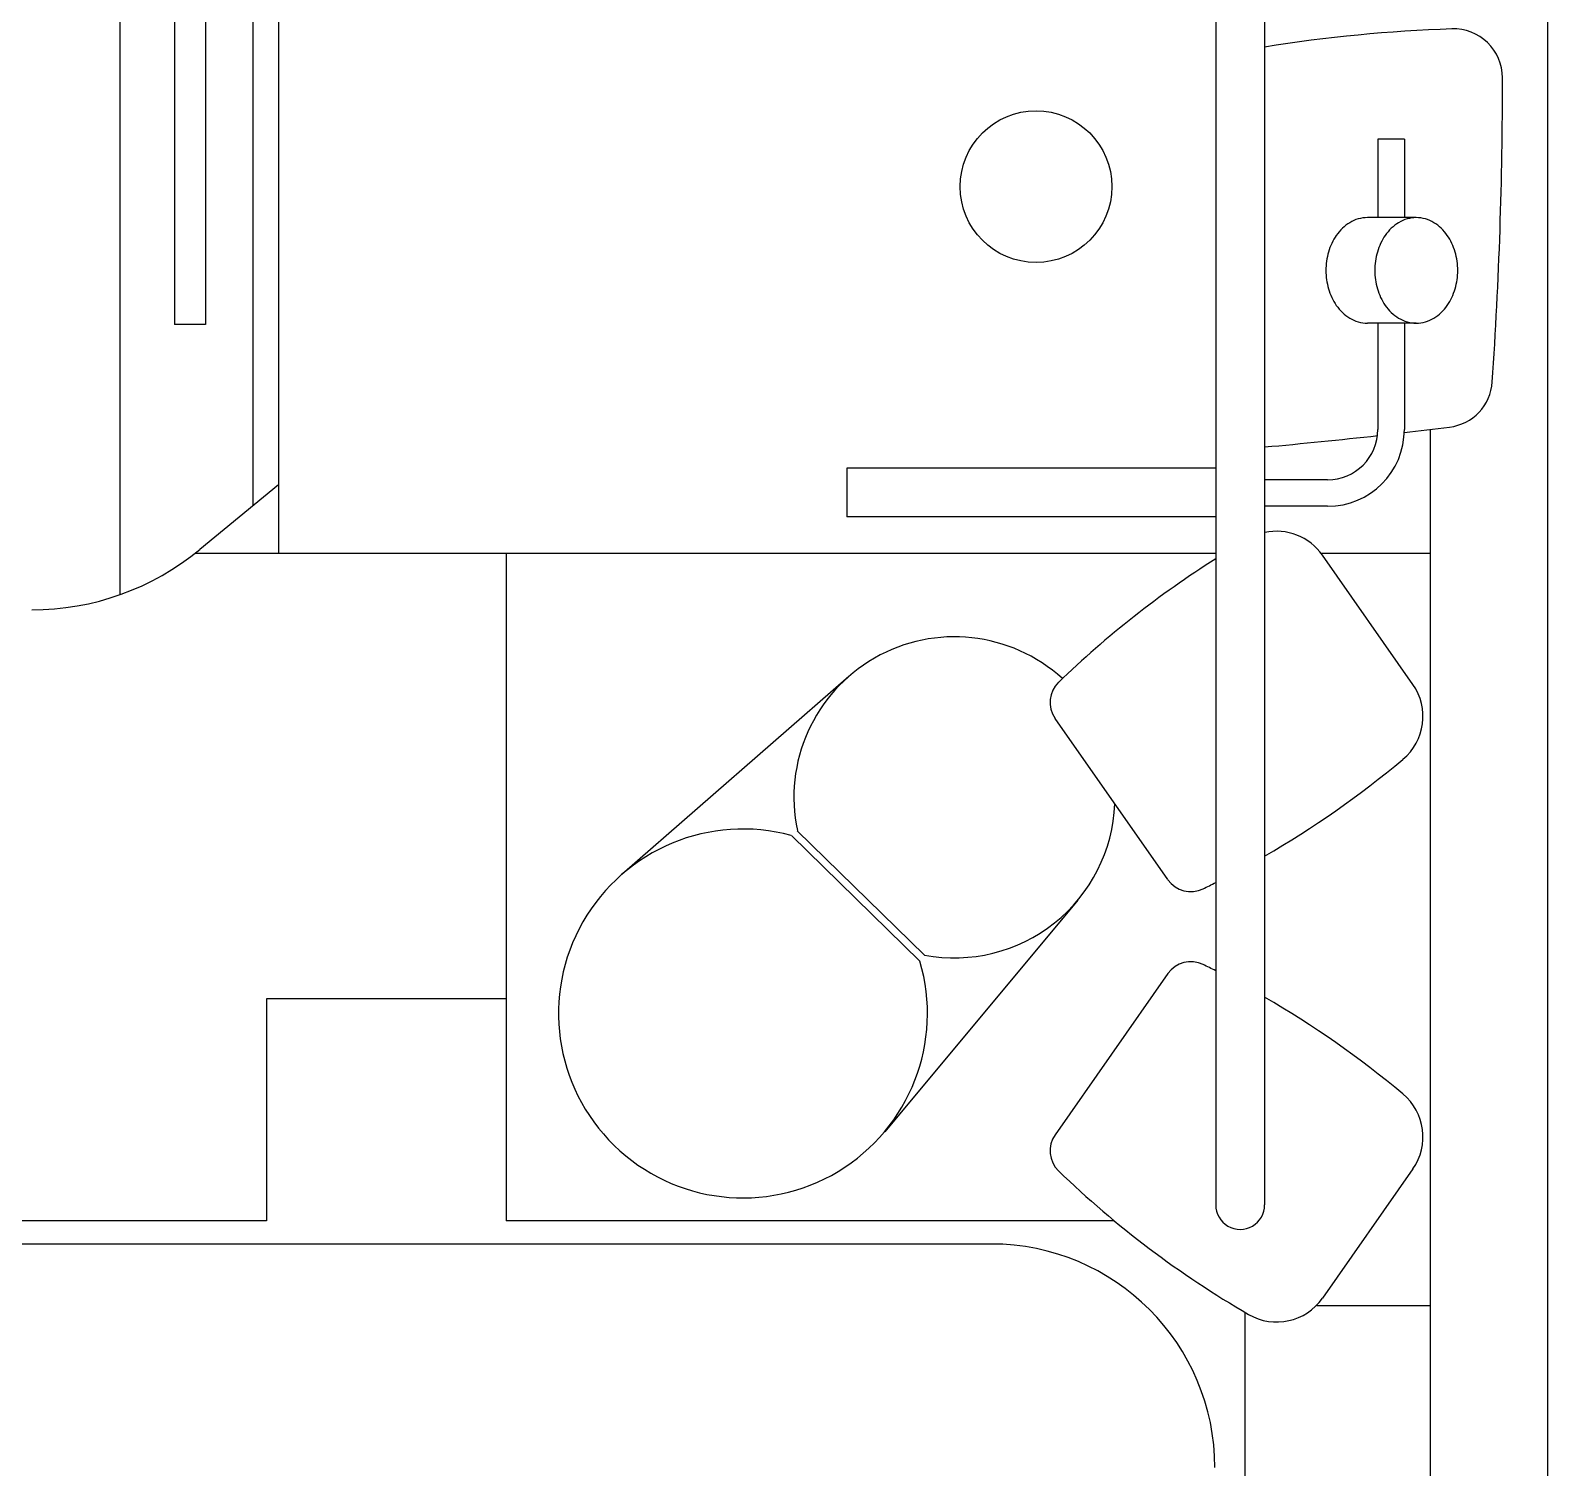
# Model space of a CAD drawing. Header units: millimetres. Extents: x -2078669 to -1085629, y -5987148 to 310365.
# Drawn here: x -1676511 to -1675425, y -3047108 to -3046079 of the extents above; entities that cross this region are included whole.
import ezdxf

# ---------------------------------------------------------------- set-up
doc = ezdxf.new("R2010")
doc.units = ezdxf.units.MM
doc.header["$LTSCALE"] = 500
doc.layers.add('D-BYP-STR8', color=5, linetype='Continuous', lineweight=25)
doc.layers.add('D-BYP-STRB', color=5, linetype='Continuous', lineweight=25)

# ---------------------------------------------------------------- blocks, each defined once
blk = doc.blocks.new('A$C45d7a2f6')
at = {"layer": 'D-BYP-STRB', "linetype": 'Continuous'}
for p, q in [((5973.9, 3095.7), (8726.5, 3095.7)), ((7312.6, 3011.6), (9090.4, 3011.6)), ((7401.3, 3011.6), (7401.3, 2933.7)), ((7939.8, 3011.6), (7939.8, 2930.6)), ((7160.9, 3001.7), (7160.9, 2966.7)), ((7236.4, 3001.7), (7236.4, 2966.7)), ((7495, 2999.3), (7402.5, 2934.5)), ((7841.7, 2999.3), (7934.2, 2934.5)), ((7104.7, 2993.2), (7104.7, 2974.2)), ((7104.7, 2993.2), (7160.9, 2993.2)), ((7236.4, 2993.2), (7312.5, 2993.2)), ((7104.7, 2974.2), (7160.9, 2974.2)), ((7236.4, 2974.2), (7312.5, 2974.2)), ((7348.5, 2938.2), (7348.5, 2893.2)), ((7367.5, 2938.2), (7367.5, 2893.2)), ((6976.8, 2893.2), (7867.5, 2893.2)), ((7944.3, 2879), (9049.8, 2879)), ((6976.8, 2858.2), (7867.5, 2858.2)), ((7340.1, 2858.2), (7340.1, 2594.2)), ((7375.1, 2858.2), (7375.1, 2594.2)), ((7401.3, 2858.2), (7401.3, 2127.7)), ((7634.7, 2824), (7519.3, 2743.2)), ((7701.9, 2824), (7817.4, 2743.2)), ((7878.9, 2785.6), (7878.9, 2350.4)), ((7649.4, 2759.4), (7815.1, 2621.3)), ((7895.5, 2697.6), (7895.5, 1795.7)), ((7688.8, 2649.8), (7599.7, 2558.7)), ((7693.1, 2646.5), (7603.1, 2554.5)), ((7489.2, 2595.6), (7631, 2433.1)), ((7340.1, 2594.2), (7375.1, 2594.2)), ((7401.3, 2350.4), (7878.9, 2350.4)), ((7719.9, 2350.4), (7719.9, 2178.9)), ((6799.2, 2187.4), (7401.3, 2187.4)), ((7352.1, 2187.4), (7398.4, 2131.2)), ((7719.9, 2178.9), (7878.9, 2178.9)), ((7878.9, 2178.9), (7878.9, 1788.7)), ((7367, 2169.3), (6896.7, 2169.3)), ((6017.5, 2135.2), (7237.5, 2135.2)), ((7237.5, 2135.2), (7237.5, 2113.1)), ((6034.3, 2113.1), (7237.5, 2113.1)), ((7430.7, 2074.2), (6896.7, 2074.2))]:
    blk.add_line(p, q, dxfattribs=at)
blk.add_lwpolyline([(7236.4, 3001.7, 0.136471), (7232.8, 3014.3, 0.105694), (7223.8, 3023.9, 0.081409), (7211.8, 3029.5, 0.070635), (7198.7, 3031.4, 0.070632), (7185.5, 3029.5, 0.081404), (7173.6, 3023.9, 0.105703), (7164.5, 3014.3, 0.136497), (7160.9, 3001.7, 0.136471), (7164.5, 2989.1, 0.105694), (7173.6, 2979.5, 0.081409), (7185.5, 2973.9, 0.070635), (7198.7, 2972, 0.070632), (7211.8, 2973.9, 0.081404), (7223.7, 2979.5, 0.105703), (7232.8, 2989.1, 0.136497)], format="xyb", close=True, dxfattribs=at)
blk.add_lwpolyline([(7160.9, 2966.7, 0.070477), (7161.8, 2960.1, 0.064818), (7164.5, 2954.1, 0.056649), (7168.5, 2948.8, 0.048921), (7173.6, 2944.5, 0.042865), (7179.3, 2941.2, 0.038626), (7185.5, 2938.9, 0.035992), (7192, 2937.5, 0.034731), (7198.7, 2937, 0.034724), (7205.3, 2937.5, 0.035983), (7211.8, 2938.9, 0.038625), (7218, 2941.2, 0.042865), (7223.7, 2944.5, 0.048922), (7228.8, 2948.8, 0.056654), (7232.8, 2954.1, 0.064825), (7235.5, 2960.1, 0.070481), (7236.4, 2966.7)], format="xyb", dxfattribs=at)
blk.add_circle((7138.7, 2729.6), 54.3, dxfattribs=at)
for centre, radius, start, end in [((7060.8, 3028.4), 35, 90.0839, 181.8612), ((7065.3, -42.2), 3105.6, 86.0627, 90.0839), ((7276.1, 3021.2), 35, 7.0266, 86.0627), ((8081.5, 3061.6), 1056.2, 181.8612, 189.174), ((3185.7, 2517), 4156.4, 6.5786, 7.0266), ((7517.9, 2966.5), 40, 39.8793, 124.9954), ((7818.8, 2966.5), 40, 55.0046, 140.1207), ((7312.5, 2938.2), 55, 0, 90), ((7007.6, 2540.1), 705, 30.0522, 39.8793), ((8329.1, 2540.1), 705, 140.1207, 149.9478), ((7312.5, 2938.2), 36, 0, 90), ((3185.7, 2517), 4156.4, 5.1929, 6.315), ((7425.4, 2901.8), 40, 124.9954, 192.3717), ((7911.3, 2901.8), 40, 329.8885, 55.0046), ((7867.5, 2875.7), 17.5, 270, 90), ((7336, 3235.4), 705, 316.0086, 329.8885), ((8000.7, 3235.4), 705, 212.3453, 223.9914), ((7007.6, 2540.1), 705, 25.9995, 26.8171), ((8329.1, 2540.1), 705, 153.1829, 154.0005), ((8055.5, 2697.6), 160, 90, 180), ((7623.3, 2840.4), 20, 305.009, 25.9995), ((7713.4, 2840.4), 20, 154.0005, 234.991), ((7575.8, 2671.2), 114.9, 349.3066, 87.6762), ((7575.8, 2671.2), 114.9, 137.7234, 281.9803), ((7507.8, 2759.6), 20, 223.9914, 304.9818), ((7828.8, 2759.6), 20, 235.0182, 316.0086), ((7730.5, 2519.9), 132, 164.8335, 106.4527), ((7252.5, 2010.9), 189.1, 0, 39.4911)]:
    blk.add_arc(centre, radius, start, end, dxfattribs=at)

msp = doc.modelspace()

# ---------------------------------------------------------------- block references
at = {"layer": 'D-BYP-STR8', "rotation": 270}
msp.add_blockref('A$C45d7a2f6', (-1678521, -3039052.4), dxfattribs=at)

doc.saveas('drawing.dxf')
